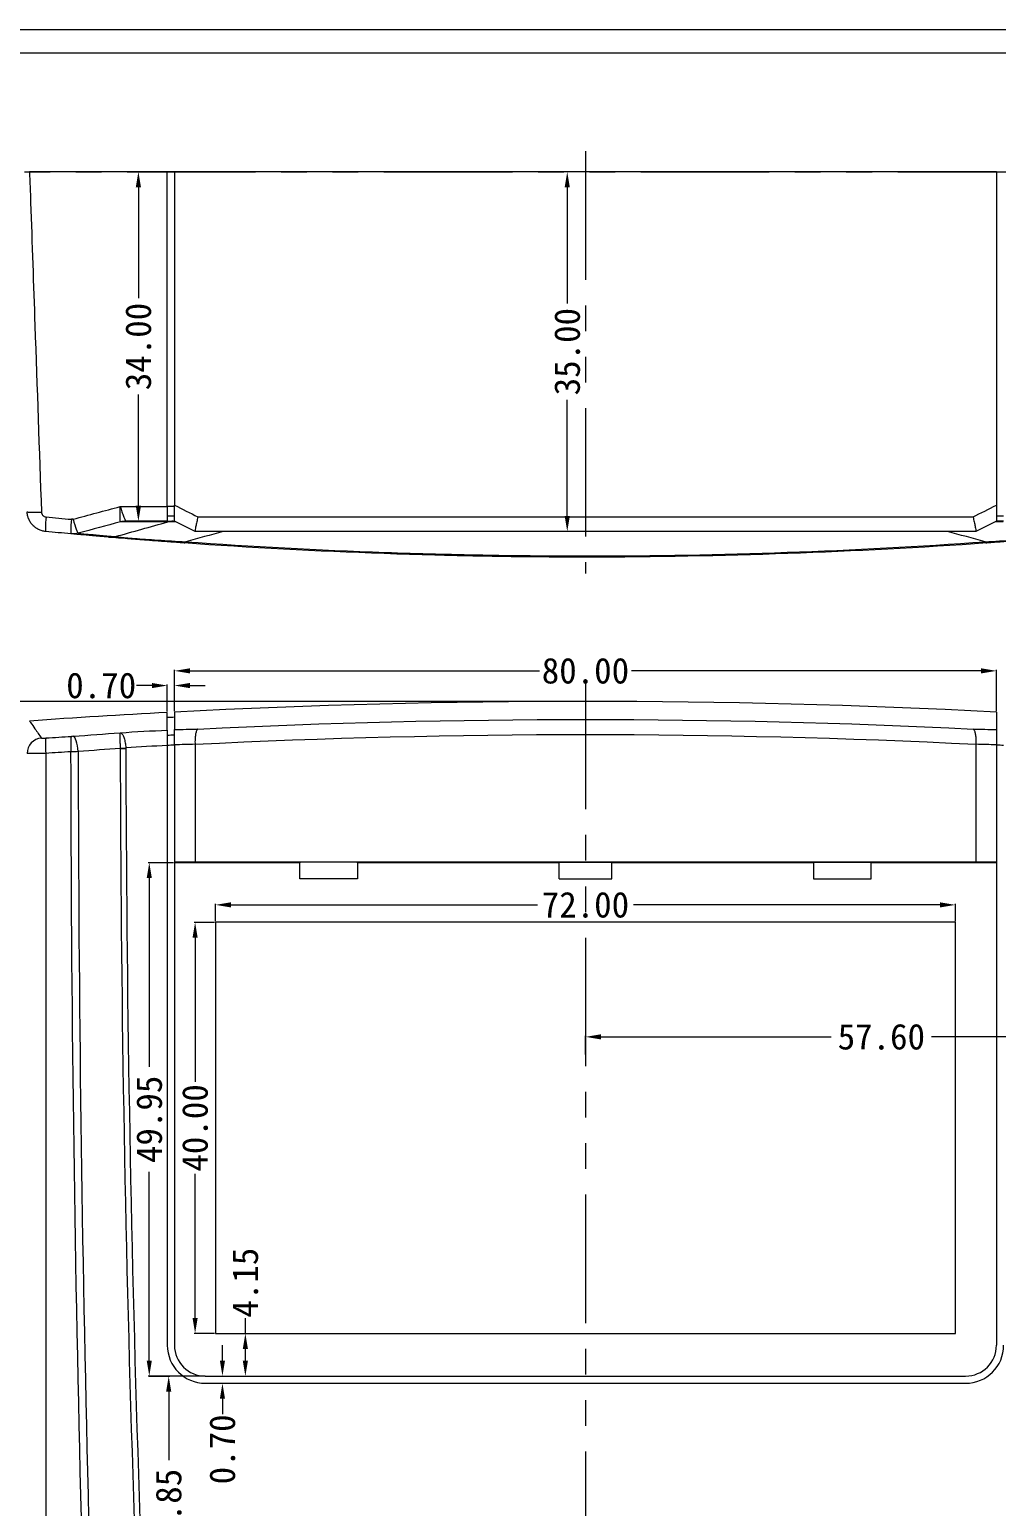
# Model space of a CAD drawing. Extents: x 28 to 864, y 245 to 592.
# Drawn here: x 92.5 to 186.6, y 448.1 to 591.8 of the extents above; entities that cross this region are included whole.
import ezdxf

# ---------------------------------------------------------------- set-up
doc = ezdxf.new("R2010")
doc.units = 0
doc.header["$MEASUREMENT"] = 0
doc.linetypes.add('PHANTOM', pattern=[2.5, 1.25, -0.25, 0.25, -0.25, 0.25, -0.25])
doc.layers.add('10', color=7, linetype='Continuous')
doc.dimstyles.new('2', dxfattribs={"dimtxt": 2.5, "dimasz": 1.5, "dimexe": 0.1, "dimexo": 0.1, "dimgap": 0.1, "dimtad": 0, "dimzin": 0, "dimdsep": 46, "dimtxsty": 'Standard', "dimcen": 0, "dimclrd": 4, "dimclre": 4, "dimclrt": 3, "dimadec": 1, "dimazin": 0, "dimtfac": 1, "dimtofl": 0, "dimtmove": 0, "dimatfit": 3, "dimfxl": 0.18, "dimtolj": 1, "dimtzin": 0, "dimlwd": 9, "dimlwe": 9, "dimarcsym": 0})

# ---------------------------------------------------------------- blocks, each defined once
blk = doc.blocks.new('*D145')
at = {"color": 4, "linetype": 'Continuous', "lineweight": 9}
for p, q in [((106.64, 525.51), (106.64, 529.52)), ((108.14, 529.42), (142.17, 529.42)), ((185.14, 529.42), (151.12, 529.42)), ((186.64, 525.51), (186.64, 529.52))]:
    blk.add_line(p, q, dxfattribs=at)
for points in [[(108.14, 529.67), (108.14, 529.17), (106.64, 529.42)], [(185.14, 529.67), (185.14, 529.17), (186.64, 529.42)]]:
    blk.add_solid(points, dxfattribs=at)
at = {"layer": 'Defpoints', "color": 0, "linetype": 'Continuous', "lineweight": 9}
for p in [(186.64, 529.42), (106.64, 525.41), (186.64, 525.41)]:
    blk.add_point(p, dxfattribs=at)
at = {"color": 3, "linetype": 'Continuous', "lineweight": 9, "insert": (146.64, 529.42), "char_height": 2.5, "attachment_point": 5}
blk.add_mtext('\\A1;80.00', dxfattribs=at)
blk = doc.blocks.new('*D146')
at = {"color": 4, "linetype": 'Continuous', "lineweight": 9}
for p, q in [((104.44, 527.99), (102.94, 527.99)), ((105.94, 525.47), (105.94, 528.09)), ((106.64, 525.51), (106.64, 528.09)), ((108.14, 527.99), (109.64, 527.99))]:
    blk.add_line(p, q, dxfattribs=at)
for points in [[(104.44, 528.24), (104.44, 527.74), (105.94, 527.99)], [(108.14, 528.24), (108.14, 527.74), (106.64, 527.99)]]:
    blk.add_solid(points, dxfattribs=at)
at = {"layer": 'Defpoints', "color": 0, "linetype": 'Continuous', "lineweight": 9}
for p in [(105.94, 527.99), (105.94, 525.37), (106.64, 525.41)]:
    blk.add_point(p, dxfattribs=at)
at = {"color": 3, "linetype": 'Continuous', "lineweight": 9, "insert": (99.51, 527.99), "char_height": 2.5, "attachment_point": 5}
blk.add_mtext('\\A1;0.70', dxfattribs=at)
blk = doc.blocks.new('*D147')
at = {"color": 4, "linetype": 'Continuous', "lineweight": 9}
for p, q in [((110.64, 505.05), (110.64, 506.75)), ((112.14, 506.65), (141.96, 506.65)), ((181.14, 506.65), (151.33, 506.65)), ((182.64, 505.05), (182.64, 506.75))]:
    blk.add_line(p, q, dxfattribs=at)
for points in [[(112.14, 506.9), (112.14, 506.4), (110.64, 506.65)], [(181.14, 506.9), (181.14, 506.4), (182.64, 506.65)]]:
    blk.add_solid(points, dxfattribs=at)
at = {"layer": 'Defpoints', "color": 0, "linetype": 'Continuous', "lineweight": 9}
for p in [(182.64, 506.65), (110.64, 504.95), (182.64, 504.95)]:
    blk.add_point(p, dxfattribs=at)
at = {"color": 3, "linetype": 'Continuous', "lineweight": 9, "insert": (146.64, 506.65), "char_height": 2.5, "attachment_point": 5}
blk.add_mtext('\\A1;72.00', dxfattribs=at)
blk = doc.blocks.new('*D148')
at = {"color": 4, "linetype": 'Continuous', "lineweight": 9}
for p, q in [((110.54, 504.95), (108.55, 504.95)), ((108.65, 503.45), (108.65, 489.43)), ((108.65, 466.45), (108.65, 480.48)), ((110.54, 464.95), (108.55, 464.95))]:
    blk.add_line(p, q, dxfattribs=at)
for points in [[(108.4, 503.45), (108.9, 503.45), (108.65, 504.95)], [(108.4, 466.45), (108.9, 466.45), (108.65, 464.95)]]:
    blk.add_solid(points, dxfattribs=at)
at = {"layer": 'Defpoints', "color": 0, "linetype": 'Continuous', "lineweight": 9}
for p in [(110.64, 504.95), (108.65, 464.95), (110.64, 464.95)]:
    blk.add_point(p, dxfattribs=at)
at = {"color": 3, "linetype": 'Continuous', "lineweight": 9, "insert": (108.65, 484.95), "char_height": 2.5, "attachment_point": 5, "rotation": 90}
blk.add_mtext('\\A1;40.00', dxfattribs=at)
blk = doc.blocks.new('*D149')
at = {"color": 4, "linetype": 'Continuous', "lineweight": 9}
for p, q in [((104.19, 460.8), (106.18, 460.8)), ((106.08, 459.3), (106.08, 452.63)), ((106.08, 436.45), (106.08, 442.43)), ((109.54, 434.95), (105.98, 434.95))]:
    blk.add_line(p, q, dxfattribs=at)
for points in [[(105.83, 459.3), (106.33, 459.3), (106.08, 460.8)], [(105.83, 436.45), (106.33, 436.45), (106.08, 434.95)]]:
    blk.add_solid(points, dxfattribs=at)
at = {"layer": 'Defpoints', "color": 0, "linetype": 'Continuous', "lineweight": 9}
for p in [(104.09, 460.8), (106.08, 434.95), (109.64, 434.95)]:
    blk.add_point(p, dxfattribs=at)
at = {"color": 3, "linetype": 'Continuous', "lineweight": 9, "insert": (106.08, 447.53), "char_height": 2.5, "attachment_point": 5, "rotation": 90}
blk.add_mtext('\\A1;25.85', dxfattribs=at)
blk = doc.blocks.new('*D150')
at = {"color": 4, "linetype": 'Continuous', "lineweight": 9}
for p, q in [((111.31, 462.3), (111.31, 463.8)), ((109.74, 460.8), (111.41, 460.8)), ((109.74, 460.1), (111.41, 460.1)), ((111.31, 458.6), (111.31, 457.1))]:
    blk.add_line(p, q, dxfattribs=at)
for points in [[(111.06, 462.3), (111.56, 462.3), (111.31, 460.8)], [(111.06, 458.6), (111.56, 458.6), (111.31, 460.1)]]:
    blk.add_solid(points, dxfattribs=at)
at = {"layer": 'Defpoints', "color": 0, "linetype": 'Continuous', "lineweight": 9}
for p in [(109.64, 460.8), (109.64, 460.1), (111.31, 460.1)]:
    blk.add_point(p, dxfattribs=at)
at = {"color": 3, "linetype": 'Continuous', "lineweight": 9, "insert": (111.31, 453.67), "char_height": 2.5, "attachment_point": 5, "rotation": 90}
blk.add_mtext('\\A1;0.70', dxfattribs=at)
blk = doc.blocks.new('*D151')
at = {"color": 4, "linetype": 'Continuous', "lineweight": 9}
for p, q in [((106.54, 510.75), (104.09, 510.75)), ((104.19, 509.25), (104.19, 490.88)), ((104.19, 462.3), (104.19, 480.68)), ((109.64, 460.8), (104.09, 460.8))]:
    blk.add_line(p, q, dxfattribs=at)
for points in [[(103.94, 509.25), (104.44, 509.25), (104.19, 510.75)], [(103.94, 462.3), (104.44, 462.3), (104.19, 460.8)]]:
    blk.add_solid(points, dxfattribs=at)
at = {"layer": 'Defpoints', "color": 0, "linetype": 'Continuous', "lineweight": 9}
for p in [(106.64, 510.75), (104.19, 460.8), (109.74, 460.8)]:
    blk.add_point(p, dxfattribs=at)
at = {"color": 3, "linetype": 'Continuous', "lineweight": 9, "insert": (104.19, 485.78), "char_height": 2.5, "attachment_point": 5, "rotation": 90}
blk.add_mtext('\\A1;49.95', dxfattribs=at)
blk = doc.blocks.new('*D152')
at = {"color": 4, "linetype": 'Continuous', "lineweight": 9}
for p, q in [((113.54, 464.95), (113.54, 466.45)), ((110.74, 464.95), (113.64, 464.95)), ((113.54, 462.3), (113.54, 463.45)), ((111.51, 460.8), (113.64, 460.8))]:
    blk.add_line(p, q, dxfattribs=at)
for points in [[(113.29, 463.45), (113.79, 463.45), (113.54, 464.95)], [(113.29, 462.3), (113.79, 462.3), (113.54, 460.8)]]:
    blk.add_solid(points, dxfattribs=at)
at = {"layer": 'Defpoints', "color": 0, "linetype": 'Continuous', "lineweight": 9}
for p in [(110.64, 464.95), (113.54, 464.95), (111.41, 460.8)]:
    blk.add_point(p, dxfattribs=at)
at = {"color": 3, "linetype": 'Continuous', "lineweight": 9, "insert": (113.54, 469.89), "char_height": 2.5, "attachment_point": 5, "rotation": 90}
blk.add_mtext('\\A1;4.15', dxfattribs=at)
blk = doc.blocks.new('*D164')
at = {"color": 4, "linetype": 'Continuous', "lineweight": 9}
for p, q in [((146.54, 526.45), (76.86, 526.45)), ((76.96, 524.95), (76.96, 439.69)), ((76.96, 344.95), (76.96, 428.66)), ((146.54, 343.45), (76.86, 343.45))]:
    blk.add_line(p, q, dxfattribs=at)
for points in [[(76.71, 524.95), (77.21, 524.95), (76.96, 526.45)], [(76.71, 344.95), (77.21, 344.95), (76.96, 343.45)]]:
    blk.add_solid(points, dxfattribs=at)
at = {"layer": 'Defpoints', "color": 0, "linetype": 'Continuous', "lineweight": 9}
for p in [(76.96, 526.45), (146.64, 526.45), (146.64, 343.45)]:
    blk.add_point(p, dxfattribs=at)
at = {"color": 3, "linetype": 'Continuous', "lineweight": 9, "insert": (76.96, 434.17), "char_height": 2.5, "attachment_point": 5, "rotation": 90}
blk.add_mtext('\\A1;183.00', dxfattribs=at)
blk = doc.blocks.new('*D173')
at = {"color": 4, "linetype": 'Continuous', "lineweight": 9}
for p, q in [((146.64, 492.1), (146.64, 493.91)), ((148.14, 493.81), (170.55, 493.81)), ((202.74, 493.81), (180.33, 493.81)), ((204.24, 492.1), (204.24, 493.91))]:
    blk.add_line(p, q, dxfattribs=at)
for points in [[(148.14, 494.06), (148.14, 493.56), (146.64, 493.81)], [(202.74, 494.06), (202.74, 493.56), (204.24, 493.81)]]:
    blk.add_solid(points, dxfattribs=at)
at = {"layer": 'Defpoints', "color": 0, "linetype": 'Continuous', "lineweight": 9}
for p in [(146.64, 493.81), (146.64, 492), (204.24, 492)]:
    blk.add_point(p, dxfattribs=at)
at = {"color": 3, "linetype": 'Continuous', "lineweight": 9, "insert": (175.44, 493.81), "char_height": 2.5, "attachment_point": 5}
blk.add_mtext('\\A1;57.60', dxfattribs=at)
blk = doc.blocks.new('*D215')
at = {"color": 4, "linetype": 'Continuous', "lineweight": 9}
for p, q in [((146.54, 577.98), (144.77, 577.98)), ((144.87, 576.48), (144.87, 565.17)), ((144.87, 544.48), (144.87, 555.8)), ((146.54, 542.98), (144.77, 542.98))]:
    blk.add_line(p, q, dxfattribs=at)
for points in [[(144.62, 576.48), (145.12, 576.48), (144.87, 577.98)], [(144.62, 544.48), (145.12, 544.48), (144.87, 542.98)]]:
    blk.add_solid(points, dxfattribs=at)
at = {"layer": 'Defpoints', "color": 0, "linetype": 'Continuous', "lineweight": 9}
for p in [(144.87, 577.98), (146.64, 577.98), (146.64, 542.98)]:
    blk.add_point(p, dxfattribs=at)
at = {"color": 3, "linetype": 'Continuous', "lineweight": 9, "insert": (144.87, 560.48), "char_height": 2.5, "attachment_point": 5, "rotation": 90}
blk.add_mtext('\\A1;35.00', dxfattribs=at)
blk = doc.blocks.new('*D217')
at = {"color": 4, "linetype": 'Continuous', "lineweight": 9}
blk.add_line((76.93, 577.98), (69.7, 577.98), dxfattribs=at)
for start, end in [(189.2073, 194.8204), (257.1844, 262.7974)]:
    blk.add_arc((79.14, 577.98), 9.34, start, end, dxfattribs=at)
for points in [[(69.67, 576.47), (70.17, 576.51), (69.8, 577.98)], [(77.98, 568.96), (77.96, 568.46), (79.47, 568.64)]]:
    blk.add_solid(points, dxfattribs=at)
at = {"layer": 'Defpoints', "color": 0, "linetype": 'Continuous', "lineweight": 9}
for p in [(77.03, 577.98), (79.14, 577.98), (216.26, 577.98), (71.1, 573.22), (80.09, 550.73)]:
    blk.add_point(p, dxfattribs=at)
at = {"color": 3, "linetype": 'Continuous', "lineweight": 9, "insert": (72.65, 571.26), "char_height": 2.5, "attachment_point": 5, "rotation": 316.0024}
blk.add_mtext('\\A1;92.0°', dxfattribs=at)
blk = doc.blocks.new('*D228')
at = {"color": 4, "linetype": 'Continuous', "lineweight": 9}
for p, q in [((103.83, 577.98), (103.03, 577.98)), ((103.13, 576.48), (103.13, 565.67)), ((103.13, 545.48), (103.13, 556.3)), ((103.83, 543.98), (103.03, 543.98))]:
    blk.add_line(p, q, dxfattribs=at)
for points in [[(102.88, 576.48), (103.38, 576.48), (103.13, 577.98)], [(102.88, 545.48), (103.38, 545.48), (103.13, 543.98)]]:
    blk.add_solid(points, dxfattribs=at)
at = {"layer": 'Defpoints', "color": 0, "linetype": 'Continuous', "lineweight": 9}
for p in [(103.13, 577.98), (103.93, 577.98), (103.93, 543.98)]:
    blk.add_point(p, dxfattribs=at)
at = {"color": 3, "linetype": 'Continuous', "lineweight": 9, "insert": (103.13, 560.98), "char_height": 2.5, "attachment_point": 5, "rotation": 90}
blk.add_mtext('\\A1;34.00', dxfattribs=at)

msp = doc.modelspace()

# ---------------------------------------------------------------- linework, layer by layer
at = {"color": 7, "linetype": 'Continuous', "lineweight": 9}
for p, q in [((27.995, 591.82), (505.055, 591.82)), ((30.266, 589.549), (502.783, 589.549))]:
    msp.add_line(p, q, dxfattribs=at)
at = {"layer": '10', "color": 1, "linetype": 'PHANTOM', "lineweight": 9, "ltscale": 10}
for p, q in [((146.643, 579.982), (146.643, 538.909)), ((77.03, 577.983), (216.256, 577.983)), ((146.643, 528.454), (146.643, 341.208))]:
    msp.add_line(p, q, dxfattribs=at)
at = {"layer": '10', "color": 7, "linetype": 'Continuous', "lineweight": 9}
for p, q in [((105.943, 577.983), (92.535, 577.983)), ((106.643, 577.983), (105.943, 577.983)), ((186.643, 577.983), (106.643, 577.983)), ((101.361, 545.405), (105.943, 545.405)), ((105.943, 545.431), (106.643, 545.431)), ((105.994, 543.915), (101.393, 543.915)), ((105.943, 543.983), (101.909, 543.983)), ((106.643, 544.483), (105.943, 544.483)), ((105.943, 543.983), (106.643, 543.983)), ((108.643, 542.983), (106.643, 543.983)), ((108.923, 544.405), (184.363, 544.405)), ((186.643, 543.983), (184.643, 542.983)), ((187.343, 544.483), (186.643, 544.483)), ((187.343, 543.983), (186.643, 543.983)), ((108.643, 542.983), (108.643, 542.983)), ((184.643, 542.983), (108.643, 542.983)), ((184.643, 542.983), (184.643, 542.983)), ((101.393, 521.877), (101.911, 521.878)), ((101.394, 521.902), (101.909, 521.936)), ((105.943, 522.162), (105.943, 463.803)), ((106.643, 522.226), (106.643, 510.795)), ((108.643, 522.249), (108.643, 510.83)), ((184.643, 522.249), (184.643, 510.83)), ((186.643, 522.226), (186.643, 510.795)), ((94.108, 521.394), (94.108, 360.908)), ((108.643, 510.83), (106.643, 510.795)), ((106.643, 510.795), (106.643, 510.778)), ((106.643, 510.778), (106.643, 463.803)), ((118.83, 510.753), (106.643, 510.753)), ((108.643, 510.83), (184.643, 510.83)), ((118.893, 510.795), (118.83, 510.753)), ((118.83, 509.19), (118.83, 510.753)), ((124.393, 510.795), (118.893, 510.795)), ((124.456, 510.753), (124.393, 510.795)), ((144.08, 510.753), (124.456, 510.753)), ((124.456, 510.753), (124.456, 509.19)), ((144.143, 510.795), (144.08, 510.753)), ((144.08, 509.19), (144.08, 510.753)), ((144.143, 510.795), (149.143, 510.795)), ((149.143, 510.795), (149.206, 510.753)), ((168.83, 510.753), (149.206, 510.753)), ((149.206, 509.19), (149.206, 510.753)), ((168.83, 510.753), (168.893, 510.795)), ((168.83, 510.753), (168.83, 509.19)), ((168.893, 510.795), (174.393, 510.795)), ((174.393, 510.795), (174.456, 510.753)), ((186.643, 510.753), (174.456, 510.753)), ((174.456, 509.19), (174.456, 510.753)), ((186.643, 510.795), (184.643, 510.83)), ((186.643, 510.795), (186.643, 510.778)), ((186.643, 510.778), (186.643, 463.803)), ((124.456, 509.19), (118.83, 509.19)), ((144.08, 509.19), (149.206, 509.19)), ((168.83, 509.19), (174.456, 509.19)), ((182.643, 504.954), (110.643, 504.954)), ((110.643, 504.954), (110.643, 464.954)), ((182.643, 464.954), (182.643, 504.954)), ((110.643, 464.954), (182.643, 464.954)), ((109.643, 460.803), (183.643, 460.803)), ((109.643, 460.103), (183.643, 460.103))]:
    msp.add_line(p, q, dxfattribs=at)
for centre, radius, start, end in [((146.643, -239.421), 765.875, 87.006203, 92.993797), ((146.643, -239.421), 765.875, 93.046238, 94.051216), ((146.643, -239.421), 765.374, 92.995757, 93.048232), ((146.643, -239.421), 762.617, 87.14386, 92.85614), ((146.643, -239.421), 762.67, 93.059052, 93.362595), ((2411.873, 526.454), 2309.967, 180.113516, 183.618058), ((146.643, -239.421), 762.67, 93.006391, 93.059052), ((146.643, -239.421), 762.67, 86.940948, 86.993609), ((109.643, 463.803), 3.7, 180, 270), ((109.643, 463.803), 3, 180, 270), ((183.643, 463.803), 3.7, 270, 360), ((183.643, 463.803), 3, 270, 360)]:
    msp.add_arc(centre, radius, start, end, dxfattribs=at)
at = {"layer": '10', "color": 7, "linetype": 'Continuous', "lineweight": 9, "extrusion": (0, 0, -1)}
for centre, radius, start, end in [((-146.643, -239.421), 764.115, 87.170497, 92.829503), ((-146.643, -239.421), 763.668, 86.944952, 86.997544), ((-2411.873, 526.454), 2310.484, 356.381942, 359.886484)]:
    msp.add_arc(centre, radius, start, end, dxfattribs=at)
at = {"layer": '10', "color": 7, "linetype": 'Continuous', "lineweight": 9, "extrusion": (-6.70362e-16, -5.60665e-33, -1)}
msp.add_arc((-146.643, -239.421), 764.168, 86.602872, 86.94695, dxfattribs=at)
at = {"layer": '10', "color": 7, "linetype": 'Continuous', "lineweight": 9}
for centre, major_axis, ratio, start_param, end_param in [((93.797, 544.952), (1.499, 0.052), 0.0500153, 3.1415927, 4.641347), ((94.25, 544.472), (0.142, 1.493), 0.0634481, 1.6294325, 3.1415927), ((96.705, 544.243), (-0.135, -1.494), 0.060501, 4.7704507, 6.2831853), ((96.879, 544.258), (-0.388, 1.449), 0.0765352, 1.6044862, 3.1410438), ((101.911, 541.983), (0, 2), 0.999998, 0, 0.2617994), ((101.909, 541.983), (0, 2), 0.997812, 0, 0.2611608), ((106.51, 541.983), (0, 2), 0.9980069, 0, 0.2617994), ((100.389, 544.423), (0.167, 1.993), 0.9987827, 3.1415927, 3.4871012), ((107.717, 543.857), (0.141, 1.995), 0.2391468, 3.1415927, 3.501039), ((185.569, 543.857), (-0.141, 1.995), 0.2391468, 2.7821463, 3.1415927), ((93.797, 521.388), (1.231, 0.858), 0.99814, 1.0323199, 2.5320743), ((94.25, 521.394), (-0.096, 1.497), 0.0945819, 0.0525959, 1.5647561), ((96.705, 521.547), (0.091, -1.497), 0.0901664, 3.1941669, 4.7069014), ((96.879, 521.559), (-0.119, 1.495), 0.2580998, 4.6924298, 6.2289874), ((125.979, -238.521), (761.614, 11.659), 0.9990661, 1.5782658, 1.5808917), ((167.307, -238.523), (-761.615, 11.65), 0.9990673, 4.7022823, 4.7049082)]:
    msp.add_ellipse(centre, major_axis=major_axis, ratio=ratio, start_param=start_param, end_param=end_param, dxfattribs=at)
for points, knots in [([(92.535, 577.983), (92.57, 576.985), (92.605, 575.987), (92.64, 574.989), (92.78, 570.996), (92.919, 567.004), (93.059, 563.011), (93.271, 556.965), (93.482, 550.919), (93.694, 544.873)], [0, 0, 0, 0, 0.0904388, 0.0904388, 0.0904388, 0.4521941, 0.4521941, 0.4521941, 1, 1, 1, 1]), ([(105.943, 545.405), (105.943, 550.835), (105.943, 556.264), (105.943, 561.694), (105.943, 567.124), (105.943, 572.554), (105.943, 577.983)], [0, 0, 0, 0, 0.5000085, 0.5000085, 0.5000085, 1, 1, 1, 1]), ([(186.643, 577.983), (186.643, 572.572), (186.643, 567.161), (186.643, 561.751), (186.643, 556.348), (186.643, 550.945), (186.643, 545.543)], [0, 0, 0, 0, 0.5003803, 0.5003803, 0.5003803, 1, 1, 1, 1]), ([(94.108, 542.978), (93.987, 542.99), (93.869, 543.012), (93.697, 543.061), (93.64, 543.079), (93.528, 543.122), (93.472, 543.146), (93.31, 543.226), (93.207, 543.288), (93.063, 543.394), (93.016, 543.432), (92.926, 543.512), (92.883, 543.554), (92.759, 543.686), (92.685, 543.78), (92.555, 543.98), (92.498, 544.088), (92.405, 544.31), (92.369, 544.424), (92.318, 544.658), (92.303, 544.778), (92.298, 544.9)], [0, 0, 0, 0, 0.125, 0.125, 0.1875, 0.1875, 0.25, 0.25, 0.375, 0.375, 0.4375, 0.4375, 0.5, 0.5, 0.625, 0.625, 0.75, 0.75, 0.875, 0.875, 1, 1, 1, 1]), ([(93.694, 544.873), (93.696, 544.813), (93.709, 544.754), (93.744, 544.67), (93.758, 544.643), (93.791, 544.593), (93.809, 544.57), (93.851, 544.526), (93.873, 544.506), (93.922, 544.47), (93.947, 544.455), (94.029, 544.415), (94.087, 544.399), (94.147, 544.393)], [0, 0, 0, 0, 0.25, 0.25, 0.375, 0.375, 0.5, 0.5, 0.625, 0.625, 0.75, 0.75, 1, 1, 1, 1]), ([(101.394, 543.915), (101.384, 543.916), (101.376, 543.946), (101.369, 544.004), (101.362, 544.062), (101.357, 544.149), (101.353, 544.257), (101.349, 544.366), (101.348, 544.5), (101.348, 544.646), (101.348, 544.795), (101.35, 544.961), (101.354, 545.131), (101.355, 545.201), (101.357, 545.272), (101.359, 545.344), (101.36, 545.364), (101.361, 545.384), (101.361, 545.405)], [0, 0, 0, 0, 0.2164127, 0.2164127, 0.2164127, 0.4345986, 0.4345986, 0.4345986, 0.6562567, 0.6562567, 0.6562567, 0.8819197, 0.8819197, 0.8819197, 0.9736561, 0.9736561, 0.9736561, 1, 1, 1, 1]), ([(101.361, 545.405), (101.366, 545.388), (101.371, 545.372), (101.377, 545.356), (101.399, 545.284), (101.421, 545.213), (101.444, 545.143), (101.496, 544.98), (101.55, 544.822), (101.6, 544.679), (101.65, 544.539), (101.697, 544.412), (101.739, 544.307), (101.78, 544.205), (101.817, 544.122), (101.846, 544.067), (101.874, 544.012), (101.896, 543.983), (101.909, 543.983)], [0, 0, 0, 0, 0.0222378, 0.0222378, 0.0222378, 0.1180456, 0.1180456, 0.1180456, 0.3437167, 0.3437167, 0.3437167, 0.5653837, 0.5653837, 0.5653837, 0.7835787, 0.7835787, 0.7835787, 1, 1, 1, 1]), ([(105.943, 545.405), (105.943, 545.331), (105.943, 545.258), (105.943, 545.186), (105.943, 545.021), (105.943, 544.86), (105.943, 544.716), (105.943, 544.627), (105.943, 544.542), (105.943, 544.465), (105.943, 544.342), (105.943, 544.236), (105.943, 544.158), (105.943, 544.079), (105.943, 544.025), (105.943, 544), (105.943, 543.989), (105.943, 543.983)], [0, 0, 0, 0, 0.097077, 0.097077, 0.097077, 0.3191184, 0.3191184, 0.3191184, 0.4564554, 0.4564554, 0.4564554, 0.6791671, 0.6791671, 0.6791671, 0.9018653, 0.9018653, 1, 1, 1, 1]), ([(106.643, 543.981), (106.643, 543.986), (106.643, 544.011), (106.643, 544.062), (106.643, 544.114), (106.643, 544.191), (106.643, 544.286), (106.643, 544.385), (106.643, 544.505), (106.643, 544.637), (106.643, 544.781), (106.643, 544.943), (106.643, 545.11), (106.643, 545.25), (106.643, 545.397), (106.643, 545.543)], [0, 0, 0, 0, 0.1956353, 0.1956353, 0.1956353, 0.3907964, 0.3907964, 0.3907964, 0.5929677, 0.5929677, 0.5929677, 0.8148578, 0.8148578, 0.8148578, 1, 1, 1, 1]), ([(186.643, 545.543), (186.643, 545.144), (186.643, 544.76), (186.643, 544.169), (186.643, 543.979), (186.643, 543.986)], [0, 0, 0, 0, 0.5, 0.5, 1, 1, 1, 1]), ([(108.923, 544.406), (108.922, 544.401), (108.921, 544.397), (108.92, 544.393), (108.901, 544.31), (108.882, 544.227), (108.863, 544.145), (108.826, 543.983), (108.791, 543.824), (108.761, 543.682), (108.732, 543.543), (108.706, 543.417), (108.687, 543.314), (108.667, 543.212), (108.653, 543.129), (108.646, 543.073), (108.638, 543.017), (108.637, 542.986), (108.643, 542.983)], [0, 0, 0, 0, 0.0050993, 0.0050993, 0.0050993, 0.1172397, 0.1172397, 0.1172397, 0.3437605, 0.3437605, 0.3437605, 0.5644366, 0.5644366, 0.5644366, 0.7821213, 0.7821213, 0.7821213, 1, 1, 1, 1]), ([(184.363, 544.406), (184.364, 544.401), (184.365, 544.397), (184.366, 544.393), (184.385, 544.31), (184.404, 544.227), (184.423, 544.145), (184.46, 543.983), (184.495, 543.824), (184.525, 543.682), (184.554, 543.543), (184.58, 543.417), (184.599, 543.314), (184.619, 543.212), (184.633, 543.129), (184.64, 543.073), (184.648, 543.017), (184.649, 542.986), (184.643, 542.983)], [0, 0, 0, 0, 0.0050993, 0.0050993, 0.0050993, 0.1172397, 0.1172397, 0.1172397, 0.3437605, 0.3437605, 0.3437605, 0.5644366, 0.5644366, 0.5644366, 0.7821213, 0.7821213, 0.7821213, 1, 1, 1, 1]), ([(100.221, 542.43), (99.031, 542.53), (98.14, 542.609), (96.928, 542.717), (96.608, 542.746), (96.569, 542.75)], [0, 0, 0, 0, 0.5, 0.5, 1, 1, 1, 1]), ([(97.268, 542.809), (97.306, 542.806), (97.625, 542.777), (98.832, 542.669), (99.72, 542.591), (100.905, 542.492)], [0, 0, 0, 0, 0.5, 0.5, 1, 1, 1, 1]), ([(107.576, 541.862), (107.075, 541.897), (106.584, 541.932), (105.625, 542.003), (105.157, 542.038), (104.59, 542.081), (104.477, 542.089), (104.256, 542.106), (104.147, 542.115), (103.825, 542.139), (103.617, 542.156), (103.215, 542.187), (103.022, 542.202), (102.743, 542.224), (102.652, 542.232), (102.473, 542.246), (102.386, 542.253), (101.964, 542.287), (101.67, 542.311), (101.292, 542.342), (101.176, 542.351), (100.965, 542.368), (100.869, 542.376), (100.612, 542.398), (100.485, 542.408), (100.302, 542.424), (100.247, 542.428), (100.221, 542.43)], [0, 0, 0, 0, 0.125, 0.125, 0.25, 0.25, 0.28125, 0.28125, 0.3125, 0.3125, 0.375, 0.375, 0.4375, 0.4375, 0.46875, 0.46875, 0.5, 0.5, 0.625, 0.625, 0.6875, 0.6875, 0.75, 0.75, 0.875, 0.875, 1, 1, 1, 1]), ([(100.905, 542.492), (100.921, 542.479), (101.048, 542.459), (101.647, 542.398), (102.11, 542.357), (103.391, 542.257), (104.17, 542.202), (105.894, 542.088), (106.807, 542.032), (107.753, 541.977)], [0, 0, 0, 0, 0.25, 0.25, 0.5, 0.5, 0.75, 0.75, 1, 1, 1, 1]), ([(185.71, 541.862), (179.291, 541.408), (172.839, 541.065), (159.866, 540.603), (153.346, 540.485), (143.513, 540.482), (140.226, 540.511), (136.107, 540.583), (135.282, 540.599), (133.632, 540.635), (132.806, 540.655), (130.333, 540.721), (128.688, 540.772), (120.488, 541.062), (113.999, 541.408), (107.576, 541.862)], [0, 0, 0, 0, 0.25, 0.25, 0.5, 0.5, 0.625, 0.625, 0.65625, 0.65625, 0.6875, 0.6875, 0.75, 0.75, 1, 1, 1, 1]), ([(107.753, 541.977), (114.146, 541.525), (120.605, 541.18), (128.769, 540.891), (130.406, 540.841), (132.869, 540.775), (133.691, 540.755), (135.334, 540.719), (136.155, 540.703), (140.256, 540.631), (143.528, 540.603), (153.317, 540.606), (159.808, 540.723), (172.722, 541.183), (179.144, 541.525), (185.533, 541.977)], [0, 0, 0, 0, 0.25, 0.25, 0.3125, 0.3125, 0.34375, 0.34375, 0.375, 0.375, 0.5, 0.5, 0.75, 0.75, 1, 1, 1, 1]), ([(185.533, 541.977), (186.479, 542.032), (187.393, 542.088), (189.115, 542.202), (189.895, 542.257), (191.175, 542.357), (191.64, 542.398), (192.237, 542.459), (192.365, 542.479), (192.381, 542.492)], [0, 0, 0, 0, 0.25, 0.25, 0.5, 0.5, 0.75, 0.75, 1, 1, 1, 1]), ([(193.065, 542.43), (193.04, 542.428), (192.984, 542.424), (192.801, 542.408), (192.674, 542.398), (192.461, 542.38), (192.416, 542.376), (192.32, 542.368), (192.168, 542.356), (191.878, 542.332), (191.604, 542.31), (191.382, 542.292), (191.305, 542.285), (191.146, 542.273), (191.064, 542.266), (190.64, 542.232), (190.268, 542.202), (189.665, 542.155), (189.457, 542.139), (189.027, 542.106), (188.804, 542.089), (188.126, 542.037), (187.659, 542.003), (186.701, 541.932), (186.21, 541.897), (185.71, 541.862)], [0, 0, 0, 0, 0.125, 0.125, 0.25, 0.25, 0.28125, 0.28125, 0.3125, 0.375, 0.4375, 0.4375, 0.46875, 0.46875, 0.5, 0.5, 0.625, 0.625, 0.6875, 0.6875, 0.75, 0.75, 0.875, 0.875, 1, 1, 1, 1]), ([(92.535, 524.54), (92.57, 524.49), (92.605, 524.441), (92.64, 524.391), (92.78, 524.191), (92.919, 523.991), (93.059, 523.791), (93.271, 523.488), (93.482, 523.185), (93.694, 522.882)], [0, 0, 0, 0, 0.0904388, 0.0904388, 0.0904388, 0.4521941, 0.4521941, 0.4521941, 1, 1, 1, 1]), ([(105.943, 523.662), (105.943, 523.947), (105.943, 524.232), (105.943, 524.517), (105.943, 524.802), (105.943, 525.087), (105.943, 525.372)], [0, 0, 0, 0, 0.5000085, 0.5000085, 0.5000085, 1, 1, 1, 1]), ([(186.643, 525.409), (186.643, 525.125), (186.643, 524.841), (186.643, 524.557), (186.643, 524.273), (186.643, 523.99), (186.643, 523.706)], [0, 0, 0, 0, 0.5003803, 0.5003803, 0.5003803, 1, 1, 1, 1]), ([(101.394, 521.902), (101.384, 522.069), (101.376, 522.238), (101.369, 522.395), (101.362, 522.553), (101.357, 522.703), (101.353, 522.833), (101.349, 522.965), (101.348, 523.08), (101.348, 523.169), (101.348, 523.26), (101.35, 523.327), (101.354, 523.366), (101.355, 523.382), (101.357, 523.393), (101.359, 523.4), (101.361, 523.404)], [0, 0, 0, 0, 0.2164127, 0.2164127, 0.2164127, 0.4345986, 0.4345986, 0.4345986, 0.6562567, 0.6562567, 0.6562567, 0.8819197, 0.8819197, 0.8819197, 0.9736561, 1, 1, 1, 1]), ([(101.361, 523.404), (101.366, 523.403), (101.371, 523.403), (101.377, 523.401), (101.399, 523.397), (101.421, 523.387), (101.444, 523.372), (101.496, 523.337), (101.55, 523.274), (101.6, 523.186), (101.65, 523.1), (101.697, 522.988), (101.739, 522.859), (101.78, 522.731), (101.817, 522.583), (101.846, 522.427), (101.874, 522.271), (101.896, 522.103), (101.909, 521.936)], [0, 0, 0, 0, 0.0222378, 0.0222378, 0.0222378, 0.1180456, 0.1180456, 0.1180456, 0.3437167, 0.3437167, 0.3437167, 0.5653837, 0.5653837, 0.5653837, 0.7835787, 0.7835787, 0.7835787, 1, 1, 1, 1]), ([(105.943, 523.662), (105.943, 523.658), (105.943, 523.649), (105.943, 523.634), (105.943, 523.601), (105.943, 523.539), (105.943, 523.453), (105.943, 523.4), (105.943, 523.336), (105.943, 523.265), (105.943, 523.151), (105.943, 523.014), (105.943, 522.865), (105.943, 522.717), (105.943, 522.552), (105.943, 522.386), (105.943, 522.312), (105.943, 522.237), (105.943, 522.162)], [0, 0, 0, 0, 0.0970202, 0.0970202, 0.0970202, 0.3189317, 0.3189317, 0.3189317, 0.4561884, 0.4561884, 0.4561884, 0.6787699, 0.6787699, 0.6787699, 0.9013378, 0.9013378, 0.9013378, 1, 1, 1, 1]), ([(106.643, 522.226), (106.643, 522.38), (106.643, 522.535), (106.643, 522.68), (106.643, 522.825), (106.643, 522.962), (106.643, 523.083), (106.643, 523.208), (106.643, 523.318), (106.643, 523.408), (106.643, 523.506), (106.643, 523.581), (106.643, 523.632), (106.643, 523.674), (106.643, 523.699), (106.643, 523.706)], [0, 0, 0, 0, 0.1956353, 0.1956353, 0.1956353, 0.3907964, 0.3907964, 0.3907964, 0.5929677, 0.5929677, 0.5929677, 0.8148578, 0.8148578, 0.8148578, 1, 1, 1, 1]), ([(108.928, 523.764), (108.924, 523.763), (108.92, 523.762), (108.915, 523.76), (108.901, 523.756), (108.882, 523.743), (108.863, 523.723), (108.826, 523.684), (108.791, 523.616), (108.761, 523.524), (108.732, 523.435), (108.706, 523.321), (108.687, 523.192), (108.667, 523.063), (108.653, 522.916), (108.646, 522.761), (108.638, 522.606), (108.637, 522.439), (108.643, 522.274)], [0, 0, 0, 0, 0.0050993, 0.0050993, 0.0050993, 0.1172397, 0.1172397, 0.1172397, 0.3437605, 0.3437605, 0.3437605, 0.5644366, 0.5644366, 0.5644366, 0.7821213, 0.7821213, 0.7821213, 1, 1, 1, 1]), ([(184.358, 523.764), (184.362, 523.763), (184.366, 523.762), (184.371, 523.76), (184.385, 523.756), (184.404, 523.743), (184.423, 523.723), (184.46, 523.684), (184.495, 523.616), (184.525, 523.524), (184.554, 523.435), (184.58, 523.321), (184.599, 523.192), (184.619, 523.063), (184.633, 522.916), (184.64, 522.761), (184.648, 522.606), (184.649, 522.439), (184.643, 522.274)], [0, 0, 0, 0, 0.0050993, 0.0050993, 0.0050993, 0.1172397, 0.1172397, 0.1172397, 0.3437605, 0.3437605, 0.3437605, 0.5644366, 0.5644366, 0.5644366, 0.7821213, 0.7821213, 0.7821213, 1, 1, 1, 1]), ([(186.643, 523.706), (186.643, 523.686), (186.643, 523.539), (186.643, 523.007), (186.643, 522.626), (186.643, 522.226)], [0, 0, 0, 0, 0.5, 0.5, 1, 1, 1, 1]), ([(93.692, 522.885), (93.694, 522.88), (93.699, 522.88), (93.703, 522.878), (93.708, 522.877), (93.722, 522.876), (93.747, 522.875), (93.772, 522.874), (93.806, 522.874), (93.846, 522.875), (93.886, 522.876), (93.934, 522.877), (93.985, 522.879), (94.036, 522.882), (94.091, 522.885), (94.147, 522.888)], [0, 0, 0, 0, 0.0650515, 0.0650515, 0.0650515, 0.2981252, 0.2981252, 0.2981252, 0.531611, 0.531611, 0.531611, 0.7657681, 0.7657681, 0.7657681, 1, 1, 1, 1]), ([(94.108, 521.394), (93.625, 521.386), (93.171, 521.381), (92.511, 521.379), (92.315, 521.382), (92.298, 521.388)], [0, 0, 0, 0, 0.5, 0.5, 1, 1, 1, 1]), ([(100.221, 376.946), (99.031, 401.032), (98.14, 425.124), (96.928, 473.325), (96.608, 497.432), (96.569, 521.547)], [0, 0, 0, 0, 0.5, 0.5, 1, 1, 1, 1]), ([(97.268, 521.56), (97.306, 497.449), (97.625, 473.345), (98.832, 425.151), (99.72, 401.062), (100.905, 376.98)], [0, 0, 0, 0, 0.5, 0.5, 1, 1, 1, 1])]:
    msp.add_open_spline(points, degree=3, knots=knots, dxfattribs=at)
for points in [[(106.643, 577.983), (106.643, 567.17), (106.643, 556.356), (106.643, 545.543)], [(96.782, 544.18), (98.308, 544.588), (99.834, 544.996), (101.361, 545.405)], [(106.643, 545.543), (107.403, 545.163), (108.163, 544.784), (108.923, 544.405)], [(184.363, 544.405), (185.123, 544.784), (185.883, 545.163), (186.643, 545.543)], [(94.147, 544.393), (94.967, 544.315), (95.787, 544.239), (96.607, 544.165)], [(96.782, 544.18), (96.724, 544.165), (96.666, 544.16), (96.607, 544.165)], [(101.393, 543.915), (100.018, 543.546), (98.643, 543.178), (97.268, 542.809)], [(100.905, 542.492), (102.604, 542.967), (104.3, 543.441), (105.994, 543.915)], [(101.393, 543.915), (101.394, 543.915), (101.394, 543.915), (101.394, 543.915)], [(101.909, 543.983), (101.91, 543.983), (101.911, 543.983), (101.911, 543.983)], [(106.724, 543.932), (106.315, 543.93), (106.083, 543.923), (105.994, 543.915)], [(187.292, 543.915), (187.202, 543.923), (186.972, 543.93), (186.558, 543.932)], [(96.569, 542.75), (95.749, 542.824), (94.928, 542.9), (94.108, 542.978)], [(97.268, 542.809), (97.038, 542.748), (96.806, 542.728), (96.569, 542.75)], [(111.396, 542.984), (110.183, 542.649), (108.969, 542.313), (107.753, 541.977)], [(185.533, 541.977), (184.318, 542.313), (183.103, 542.649), (181.89, 542.984)], [(106.643, 525.409), (106.643, 524.841), (106.643, 524.274), (106.643, 523.706)], [(96.782, 523.054), (98.308, 523.175), (99.834, 523.292), (101.361, 523.404)], [(106.643, 523.706), (107.403, 523.726), (108.163, 523.745), (108.923, 523.763)], [(184.363, 523.763), (185.123, 523.745), (185.883, 523.726), (186.643, 523.706)], [(94.147, 522.888), (94.967, 522.941), (95.787, 522.992), (96.607, 523.042)], [(96.782, 523.054), (96.724, 523.049), (96.666, 523.045), (96.607, 523.042)], [(101.393, 521.877), (100.018, 521.775), (98.643, 521.669), (97.268, 521.56)], [(101.393, 521.877), (101.394, 521.885), (101.394, 521.893), (101.394, 521.902)], [(101.909, 521.936), (101.91, 521.916), (101.911, 521.897), (101.911, 521.878)], [(108.643, 522.249), (108.643, 522.257), (108.643, 522.266), (108.643, 522.274)], [(184.643, 522.274), (184.643, 522.266), (184.643, 522.257), (184.643, 522.249)], [(96.569, 521.547), (95.749, 521.497), (94.928, 521.446), (94.108, 521.394)], [(97.268, 521.56), (97.038, 521.555), (96.806, 521.551), (96.569, 521.547)]]:
    msp.add_open_spline(points, degree=3, dxfattribs=at)

# ---------------------------------------------------------------- dimensions: what is measured, and where the dimension line sits
at = {"linetype": 'Continuous', "lineweight": 9}
dim = msp.add_angular_dim_2l(base=(71.103, 573.217), line1=((79.141, 577.983), (80.095, 550.73)), line2=((77.03, 577.983), (216.256, 577.983)), dimstyle='2', dxfattribs=at)
dim.commit()
dim.dimension.update_dxf_attribs({"geometry": '*D217', "text_midpoint": (72.65, 571.261)})
for base, p1, p2, picture, middle in [((103.128, 577.983), (103.926, 543.983), (103.926, 577.983), '*D228', (103.128, 560.983)), ((144.87, 577.983), (146.643, 542.983), (146.643, 577.983), '*D215', (144.87, 560.483)), ((104.188, 460.803), (106.643, 510.753), (109.743, 460.803), '*D151', (104.188, 485.778)), ((108.649, 464.954), (110.643, 504.954), (110.643, 464.954), '*D148', (108.649, 484.954)), ((113.542, 464.954), (111.413, 460.803), (110.643, 464.954), '*D152', (113.542, 469.887))]:
    dim = msp.add_linear_dim(base=base, p1=p1, p2=p2, angle=90, dimstyle='2', dxfattribs=at)
    dim.commit()
    dim.dimension.update_dxf_attribs({"geometry": picture, "text_midpoint": middle})
for base, p2, picture, middle in [((186.643, 529.423), (186.643, 525.409), '*D145', (146.643, 529.423)), ((105.943, 527.993), (105.943, 525.372), '*D146', (99.51, 527.993))]:
    dim = msp.add_linear_dim(base=base, p1=(106.643, 525.409), p2=p2, dimstyle='2', dxfattribs=at)
    dim.commit()
    dim.dimension.update_dxf_attribs({"geometry": picture, "text_midpoint": middle, "dimtype": 160})
for base, p1, p2, picture, middle in [((76.96, 526.454), (146.643, 343.454), (146.643, 526.454), '*D164', (76.96, 434.174)), ((111.313, 460.103), (109.643, 460.803), (109.643, 460.103), '*D150', (111.313, 453.67)), ((106.083, 434.954), (104.088, 460.803), (109.643, 434.954), '*D149', (106.083, 447.529))]:
    dim = msp.add_linear_dim(base=base, p1=p1, p2=p2, angle=90, dimstyle='2', dxfattribs=at)
    dim.commit()
    dim.dimension.update_dxf_attribs({"geometry": picture, "text_midpoint": middle, "dimtype": 160})
for base, p1, p2, picture, middle in [((182.643, 506.654), (110.643, 504.954), (182.643, 504.954), '*D147', (146.643, 506.654)), ((146.643, 493.814), (204.243, 492.004), (146.643, 492.004), '*D173', (175.443, 493.814))]:
    dim = msp.add_linear_dim(base=base, p1=p1, p2=p2, dimstyle='2', dxfattribs=at)
    dim.commit()
    dim.dimension.update_dxf_attribs({"geometry": picture, "text_midpoint": middle})

doc.saveas('drawing.dxf')
